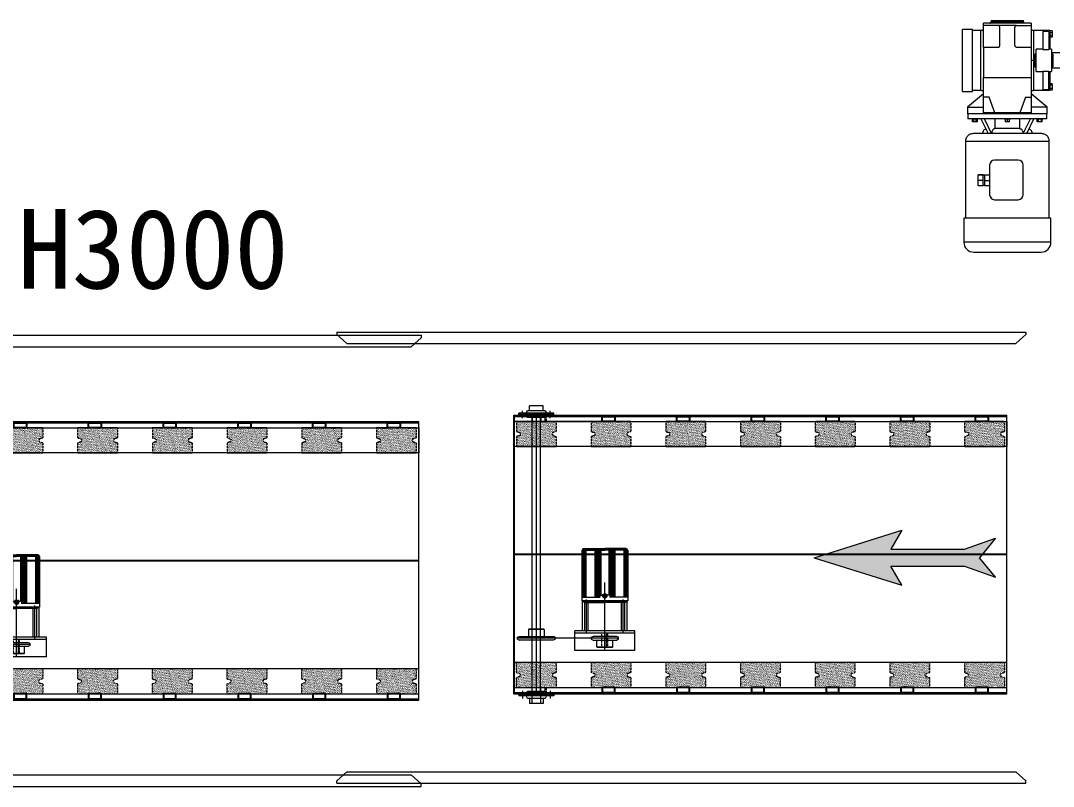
# Model space of a CAD drawing. Header units: millimetres. Extents: x 2676 to 14409, y -484 to 4878.
# Drawn here: x 11002 to 13076, y 3257 to 4795 of the extents above; entities that cross this region are included whole.
import ezdxf
from ezdxf.lldxf.tags import DXFTag

# ---------------------------------------------------------------- set-up
doc = ezdxf.new("R2010")
doc.units = ezdxf.units.MM
for name, pattern in [('DASHED', [0.75, 0.5, -0.25]), ('DASHED2', [0.375, 0.25, -0.125]), ('HIDDENX2', [0.75, 0.5, -0.25])]:
    doc.linetypes.add(name, pattern=pattern)
for name, color, linetype, lineweight in [('1', 1, 'Continuous', 20), ('2', 5, 'Continuous', 18), ('3', 3, 'HIDDENX2', 18), ('8', 35, 'Continuous', 5), ('c', 32, 'Continuous', 18), ('LL', 2, 'DASHED', 18), ('shebei', 7, 'Continuous', 15), ('空板返回层', 3, 'Continuous', 15), ('粗实线', 7, 'Continuous', 25)]:
    doc.layers.add(name, color=color, linetype=linetype, lineweight=lineweight)
doc.layers.add('l-wire-jj', color=2, linetype='Continuous')
doc.styles.get("Standard").update_dxf_attribs({"font": 'arial.ttf'})
tags = doc.linetypes.add('DIVIDE', pattern=[1.25, 0.5, -0.25, 0, -0.25, 0, -0.25]).pattern_tags.tags
tags[14:15] = [DXFTag(74, 4), DXFTag(75, 0), DXFTag(340, '0'), DXFTag(46, 1.0), DXFTag(50, 0.0), DXFTag(44, 0.0), DXFTag(45, 0.0)]
tags[12:13] = [DXFTag(74, 4), DXFTag(75, 0), DXFTag(340, '0'), DXFTag(46, 1.0), DXFTag(50, 0.0), DXFTag(44, 0.0), DXFTag(45, 0.0)]
tags[10:11] = [DXFTag(74, 4), DXFTag(75, 0), DXFTag(340, '0'), DXFTag(46, 1.0), DXFTag(50, 0.0), DXFTag(44, 0.0), DXFTag(45, 0.0)]
tags[8:9] = [DXFTag(74, 4), DXFTag(75, 0), DXFTag(340, '0'), DXFTag(46, 1.0), DXFTag(50, 0.0), DXFTag(44, 0.0), DXFTag(45, 0.0)]
tags[6:7] = [DXFTag(74, 4), DXFTag(75, 0), DXFTag(340, '0'), DXFTag(46, 1.0), DXFTag(50, 0.0), DXFTag(44, 0.0), DXFTag(45, 0.0)]
tags[4:5] = [DXFTag(74, 4), DXFTag(75, 0), DXFTag(340, '0'), DXFTag(46, 1.0), DXFTag(50, 0.0), DXFTag(44, 0.0), DXFTag(45, 0.0)]

# ---------------------------------------------------------------- blocks, each defined once
blk = doc.blocks.new('RTHRHY')
blk.add_hatch(color=1).paths.add_polyline_path([(88631, 110716.2), (88662.2, 110727.2), (88646.2, 110707.5), (88662.2, 110687.9), (88631, 110698.9), (88557.1, 110698.9), (88568.1, 110680), (88480.1, 110707.5), (88568.1, 110735.1), (88557.1, 110716.2)])
at = {"layer": '8', "color": 1, "linetype": 'Continuous'}
for p, q in [((88480.1, 110707.5, 74.1), (88568.1, 110735.1, 74.1)), ((88568.1, 110735.1, 74.1), (88557.1, 110716.2, 74.1)), ((88631, 110716.2, 74.1), (88662.2, 110727.2, 74.1)), ((88662.2, 110727.2, 74.1), (88646.2, 110707.5, 74.1)), ((88557.1, 110716.2, 74.1), (88631, 110716.2, 74.1)), ((88480.1, 110707.5, 74.1), (88568.1, 110680, 74.1)), ((88662.2, 110687.9, 74.1), (88646.2, 110707.5, 74.1)), ((88568.1, 110680, 74.1), (88557.1, 110698.9, 74.1)), ((88557.1, 110698.9, 74.1), (88631, 110698.9, 74.1)), ((88631, 110698.9, 74.1), (88662.2, 110687.9, 74.1))]:
    blk.add_line(p, q, dxfattribs=at)
blk = doc.blocks.new('gh')
h = blk.add_hatch()
h.set_pattern_fill('AR-SAND', color=4, scale=0.05, style=0)
edge = h.paths.add_edge_path(flags=0)
edge.add_arc((291448.5, 65869.2), 0.75, 270, 360)
edge.add_line((291449.2, 65869.2), (291449.2, 65887.8))
edge.add_arc((291448.5, 65887.8), 0.75, 0, 73.3008)
edge.add_line((291448.7, 65888.6), (291442.3, 65890.5))
edge.add_arc((291442.5, 65891.2), 0.75, 180, 253.3008, ccw=False)
edge.add_line((291441.7, 65891.2), (291441.7, 65895.6))
edge.add_arc((291442.5, 65895.6), 0.75, 106.6992, 180, ccw=False)
edge.add_line((291442.3, 65896.3), (291448.7, 65898.2))
edge.add_arc((291448.5, 65899), 0.75, 286.6992, 360)
edge.add_line((291449.2, 65899), (291449.2, 65917.7))
edge.add_arc((291448.5, 65917.7), 0.75, 0, 90)
edge.add_line((291448.5, 65918.4), (291409.2, 65918.4))
edge.add_line((291409.2, 65918.4), (291370, 65918.4))
edge.add_arc((291370, 65917.7), 0.75, 90, 180)
edge.add_line((291369.2, 65917.7), (291369.2, 65899))
edge.add_arc((291370, 65899), 0.75, 180, 253.3008)
edge.add_line((291369.8, 65898.2), (291376.2, 65896.3))
edge.add_arc((291376, 65895.6), 0.75, 0, 73.3008, ccw=False)
edge.add_line((291376.7, 65895.6), (291376.7, 65891.2))
edge.add_arc((291376, 65891.2), 0.75, 286.6992, 360, ccw=False)
edge.add_line((291376.2, 65890.5), (291369.8, 65888.6))
edge.add_arc((291370, 65887.8), 0.75, 106.6992, 180)
edge.add_line((291369.2, 65887.8), (291369.2, 65869.2))
edge.add_arc((291370, 65869.2), 0.75, 180, 270)
edge.add_line((291370, 65868.4), (291409.2, 65868.4))
edge.add_line((291409.2, 65868.4), (291448.5, 65868.4))
at = {"layer": '3', "lineweight": 0}
for p, q in [((291369.2, 65917.7), (291369.2, 65899)), ((291449.2, 65917.7), (291449.2, 65899)), ((291369.2, 65887.8), (291369.2, 65869.2)), ((291369.8, 65898.2), (291376.2, 65896.3)), ((291376.2, 65890.5), (291369.8, 65888.6)), ((291376.7, 65895.6), (291376.7, 65891.2)), ((291441.7, 65895.6), (291441.7, 65891.2)), ((291448.7, 65898.2), (291442.3, 65896.3)), ((291442.3, 65890.5), (291448.7, 65888.6)), ((291449.2, 65887.8), (291449.2, 65869.2))]:
    blk.add_line(p, q, dxfattribs=at)
for centre, start, end in [((291370, 65917.7), 90, 180), ((291448.5, 65917.7), 0, 90), ((291370, 65899), 180, 253.3008), ((291370, 65887.8), 106.6992, 180), ((291376, 65895.6), 0, 73.3008), ((291376, 65891.2), 286.6992, 360), ((291442.5, 65895.6), 106.6992, 180), ((291442.5, 65891.2), 180, 253.3008), ((291448.5, 65899), 286.6992, 360), ((291448.5, 65887.8), 0, 73.3008), ((291370, 65869.2), 180, 270), ((291448.5, 65869.2), 270, 0)]:
    blk.add_arc(centre, 0.75, start, end, dxfattribs=at)
at = {"layer": 'Defpoints', "color": 3, "linetype": 'DASHED', "lineweight": 0}
for p in [(291369.5, 65898.4), (291449, 65898.4)]:
    blk.add_point(p, dxfattribs=at)
at = {"layer": '粗实线', "lineweight": 0}
for p, q in [((291404.2, 65918.4), (291370, 65918.4)), ((291448.5, 65918.4), (291370, 65918.4)), ((291370, 65868.4), (291404.2, 65868.4)), ((291370, 65868.4), (291448.5, 65868.4))]:
    blk.add_line(p, q, dxfattribs=at)
blk = doc.blocks.new('erhgrth')
at = {"color": 1}
blk.add_line((23774.2, 98991.4, -468.3), (23774.2, 98001.4, -468.3), dxfattribs=at)
at = {"color": 1, "elevation": -888.1}
for points in [[(23497.2, 98953.9), (23507.2, 98953.9), (23507.2, 98928.5), (23497.2, 98928.5)], [(24051.2, 98953.9), (24041.2, 98953.9), (24041.2, 98928.5), (24051.2, 98928.5)], [(23497.2, 98803.9), (23507.2, 98803.9), (23507.2, 98778.5), (23497.2, 98778.5)], [(24051.2, 98803.9), (24041.2, 98803.9), (24041.2, 98778.5), (24051.2, 98778.5)], [(23497.2, 98653.9), (23507.2, 98653.9), (23507.2, 98628.5), (23497.2, 98628.5)], [(24051.2, 98653.9), (24041.2, 98653.9), (24041.2, 98628.5), (24051.2, 98628.5)], [(23497.2, 98503.9), (23507.2, 98503.9), (23507.2, 98478.5), (23497.2, 98478.5)], [(24051.2, 98503.9), (24041.2, 98503.9), (24041.2, 98478.5), (24051.2, 98478.5)], [(23497.2, 98353.9), (23507.2, 98353.9), (23507.2, 98328.5), (23497.2, 98328.5)], [(24051.2, 98353.9), (24041.2, 98353.9), (24041.2, 98328.5), (24051.2, 98328.5)], [(23497.2, 98203.9), (23507.2, 98203.9), (23507.2, 98178.5), (23497.2, 98178.5)], [(24051.2, 98203.9), (24041.2, 98203.9), (24041.2, 98178.5), (24051.2, 98178.5)]]:
    blk.add_lwpolyline(points, close=True, dxfattribs=at)
at = {"layer": '1', "lineweight": 0}
for p, q in [((23617.4, 98220.7, -888.1), (23684.2, 98220.7, -888.1)), ((23583.1, 98183.9, -888.1), (23625.4, 98183.9, -888.1)), ((23605.3, 98183.9, -888.1), (23718, 98183.9, -888.1)), ((23690.7, 98178.5, -888.1), (23690.7, 98189.2, -888.1)), ((23617.4, 98147.2, -888.1), (23684.2, 98147.2, -888.1)), ((23500.5, 98073.9, -888.1), (23485.3, 98073.9, -888.1)), ((24047.9, 98073.9, -888.1), (24063.1, 98073.9, -888.1)), ((23500.5, 98018.9, -888.1), (23485.3, 98018.9, -888.1)), ((24047.9, 98018.9, -888.1), (24063.1, 98018.9, -888.1))]:
    blk.add_line(p, q, dxfattribs=at)
at = {"layer": '2', "color": 3, "linetype": 'Continuous', "lineweight": 0}
for p, q in [((23494.2, 98001.4, -96.4), (23494.2, 98991.4, -1536.9)), ((24054.2, 98001.4, -96.4), (24054.2, 98991.4, -1536.9))]:
    blk.add_line(p, q, dxfattribs=at)
at = {"layer": '2', "lineweight": 0}
for p, q in [((23621.2, 98224.2, -888.1), (23681.2, 98224.2, -888.1)), ((23621.2, 98217.2, -888.1), (23681.2, 98217.2, -888.1)), ((23589.2, 98187.4, -888.1), (23614.2, 98187.4, -888.1)), ((23614.2, 98189.9, -888.1), (23614.2, 98187.4, -888.1)), ((23621.2, 98150.7, -888.1), (23681.2, 98150.7, -888.1)), ((23621.2, 98143.7, -888.1), (23681.2, 98143.7, -888.1))]:
    blk.add_line(p, q, dxfattribs=at)
at = {"layer": '2', "linetype": 'Continuous', "lineweight": 0}
for p, q in [((23494.2, 98081.4, -888.1), (23490.2, 98081.4, -888.1)), ((23490.2, 98081.4, -888.1), (23490.2, 98011.4, -888.1)), ((23492.2, 98081.4, -888.1), (23492.2, 98011.4, -888.1)), ((23497.2, 98067.4, -888.1), (23494.2, 98067.4, -888.1)), ((24054.2, 98081.4, -888.1), (24058.2, 98081.4, -888.1)), ((24056.2, 98081.4, -888.1), (24056.2, 98011.4, -888.1)), ((24058.2, 98081.4, -888.1), (24058.2, 98011.4, -888.1)), ((23485.2, 98059.9, -888.1), (23475.2, 98059.9, -888.1)), ((23475.2, 98059.9, -888.1), (23475.2, 98032.9, -888.1)), ((23485.2, 98064.4, -888.1), (23485.2, 98028.4, -888.1)), ((24063.2, 98064.4, -888.1), (24063.2, 98028.4, -888.1)), ((24063.2, 98059.9, -888.1), (24073.2, 98059.9, -888.1)), ((24073.2, 98059.9, -888.1), (24073.2, 98032.9, -888.1)), ((23485.2, 98032.9, -888.1), (23475.2, 98032.9, -888.1)), ((23497.2, 98025.4, -888.1), (23494.2, 98025.4, -888.1)), ((24063.2, 98032.9, -888.1), (24073.2, 98032.9, -888.1)), ((23494.2, 98011.4, -888.1), (23490.2, 98011.4, -888.1)), ((24054.2, 98011.4, -888.1), (24058.2, 98011.4, -888.1))]:
    blk.add_line(p, q, dxfattribs=at)
for centre, start, end in [((23491.4, 98056, -888.1), 96.9101, 126.6927), ((23492.9, 98056, -888.1), 53.3073, 83.0899), ((24055.4, 98056, -888.1), 96.9101, 126.6927), ((24056.9, 98056, -888.1), 53.3073, 83.0899), ((23491.4, 98036.8, -888.1), 233.3073, 263.0899), ((23492.9, 98036.8, -888.1), 276.9101, 306.6927), ((24055.4, 98036.8, -888.1), 233.3073, 263.0899), ((24056.9, 98036.8, -888.1), 276.9101, 306.6927)]:
    blk.add_arc(centre, 10.5, start, end, dxfattribs=at)
at = {"layer": '3', "lineweight": 0}
for p, q in [((23991.2, 98990, -600.2), (23991.2, 98985.2, -600.2)), ((24041.2, 98985.2, -600.2), (24041.2, 98990, -600.2)), ((23589.2, 98189.9, -888.1), (23616.2, 98189.9, -888.1)), ((23589.2, 98177.9, -888.1), (23616.2, 98177.9, -888.1)), ((23507.2, 98006.4, -888.1), (23507.2, 98001.6, -888.1)), ((23557.2, 98001.6, -888.1), (23557.2, 98006.4, -888.1))]:
    blk.add_line(p, q, dxfattribs=at)
at = {"layer": 'c', "color": 6, "linetype": 'DIVIDE', "lineweight": 0}
blk.add_line((23606.2, 98211.2, -888.1), (23606.2, 98008.7, -888.1), dxfattribs=at)
at = {"layer": 'c', "lineweight": 0}
blk.add_line((23494.2, 98046.4, -287.8), (24054.2, 98046.4, -287.8), dxfattribs=at)
at = {"layer": 'l-wire-jj', "color": 4}
blk.add_line((24054.2, 98001.4), (23494.2, 98001.4), dxfattribs=at)
at = {"layer": 'LL', "color": 4, "lineweight": 0}
for p, q in [((23497.2, 98066.9, -888.1), (23507.2, 98066.9, -888.1)), ((24041.2, 98066.9, -888.1), (24051.2, 98066.9, -888.1))]:
    blk.add_line(p, q, dxfattribs=at)
at = {"layer": '空板返回层', "ltscale": 0.5}
blk.add_line((23494.2, 98991.4, 106.8), (24054.2, 98991.4, -1043.4), dxfattribs=at)
at = {"layer": '粗实线', "lineweight": 0}
for p, q in [((23497.2, 98001.4, -96.4), (23497.2, 98991.4, -1536.9)), ((23507.2, 98001.4, -888.1), (23507.2, 98991.4, -888.1)), ((23557.2, 98991.4, -888.1), (23557.2, 98001.4, -888.1)), ((24041.2, 98991.4, -1392.8), (23991.2, 98991.4, -1392.8)), ((23991.2, 98991.4, -1392.8), (23991.2, 98001.4, -1392.8)), ((24041.2, 98001.4, -1392.8), (24041.2, 98991.4, -1392.8)), ((24051.2, 98001.4, -96.4), (24051.2, 98991.4, -1536.9)), ((23581.2, 98243.9, -888.1), (23621.2, 98243.9, -888.1)), ((23581.2, 98243.9, -888.1), (23581.2, 98123.9, -888.1)), ((23616.2, 98243.9, -888.1), (23616.2, 98123.9, -888.1)), ((23621.2, 98243.9, -888.1), (23621.2, 98123.9, -888.1)), ((23604, 98211.2, -888.1), (23602.5, 98207.7, -888.1)), ((23604, 98211.2, -888.1), (23608.3, 98211.2, -888.1)), ((23608.3, 98211.2, -888.1), (23609.8, 98207.7, -888.1)), ((23621.2, 98228.9, -888.1), (23621.2, 98138.9, -888.1)), ((23621.2, 98228.9, -888.1), (23680.2, 98228.9, -888.1)), ((23680.2, 98225.4, -888.1), (23678.2, 98225.4, -888.1)), ((23678.2, 98225.4, -888.1), (23678.2, 98183.9, -888.1)), ((23681.2, 98227.9, -888.1), (23680.2, 98228.9, -888.1)), ((23680.2, 98138.9, -888.1), (23680.2, 98228.9, -888.1)), ((23680.2, 98226.4, -888.1), (23681.2, 98226.4, -888.1)), ((23680.2, 98226.4, -888.1), (23680.2, 98183.9, -888.1)), ((23783.2, 98229.9, -888.1), (23681.2, 98229.9, -888.1)), ((23681.2, 98229.9, -888.1), (23681.2, 98183.9, -888.1)), ((23681.2, 98227.9, -888.1), (23681.2, 98139.9, -888.1)), ((23688.7, 98229.9, -888.1), (23688.7, 98193.9, -888.1)), ((23783.2, 98227.9, -888.1), (23688.7, 98227.9, -888.1)), ((23783.2, 98225.9, -888.1), (23688.7, 98225.9, -888.1)), ((23783.2, 98223.9, -888.1), (23688.7, 98223.9, -888.1)), ((23783.2, 98221.9, -888.1), (23688.7, 98221.9, -888.1)), ((23783.2, 98229.9, -888.1), (23783.2, 98183.9, -888.1)), ((23783.2, 98228.9, -888.1), (23784.2, 98228.9, -888.1)), ((23784.2, 98228.9, -888.1), (23784.2, 98183.9, -888.1)), ((23786.2, 98226.9, -888.1), (23786.2, 98183.9, -888.1)), ((23588.8, 98199.9, -888.1), (23602.5, 98199.9, -888.1)), ((23602.5, 98160.2, -888.1), (23602.5, 98207.7, -888.1)), ((23609.8, 98207.7, -888.1), (23609.8, 98160.2, -888.1)), ((23616.2, 98201.9, -888.1), (23616.2, 98165.9, -888.1)), ((23783.2, 98203.9, -888.1), (23688.7, 98203.9, -888.1)), ((23783.2, 98201.9, -888.1), (23688.7, 98201.9, -888.1)), ((23783.2, 98199.9, -888.1), (23688.7, 98199.9, -888.1)), ((23783.2, 98197.9, -888.1), (23688.7, 98197.9, -888.1)), ((23783.2, 98195.9, -888.1), (23688.7, 98195.9, -888.1)), ((23783.2, 98193.9, -888.1), (23688.7, 98193.9, -888.1)), ((23692.7, 98191.9, -888.1), (23692.7, 98189.1, -888.1)), ((23783.2, 98191.9, -888.1), (23692.7, 98191.9, -888.1)), ((23678.2, 98142.4, -888.1), (23678.2, 98183.9, -888.1)), ((23680.2, 98141.4, -888.1), (23680.2, 98183.9, -888.1)), ((23681.2, 98137.9, -888.1), (23681.2, 98183.9, -888.1)), ((23688.7, 98137.9, -888.1), (23688.7, 98173.9, -888.1)), ((23783.2, 98173.9, -888.1), (23688.7, 98173.9, -888.1)), ((23783.2, 98171.9, -888.1), (23688.7, 98171.9, -888.1)), ((23783.2, 98169.9, -888.1), (23688.7, 98169.9, -888.1)), ((23692.7, 98175.9, -888.1), (23692.7, 98178.7, -888.1)), ((23783.2, 98175.9, -888.1), (23692.7, 98175.9, -888.1)), ((23783.2, 98137.9, -888.1), (23783.2, 98183.9, -888.1)), ((23784.2, 98138.9, -888.1), (23784.2, 98183.9, -888.1)), ((23786.2, 98140.9, -888.1), (23786.2, 98183.9, -888.1)), ((23588.8, 98167.9, -888.1), (23602.5, 98167.9, -888.1)), ((23604, 98156.7, -888.1), (23602.5, 98160.2, -888.1)), ((23608.3, 98156.7, -888.1), (23604, 98156.7, -888.1)), ((23608.3, 98156.7, -888.1), (23609.8, 98160.2, -888.1)), ((23783.2, 98167.9, -888.1), (23688.7, 98167.9, -888.1)), ((23783.2, 98165.9, -888.1), (23688.7, 98165.9, -888.1)), ((23783.2, 98163.9, -888.1), (23688.7, 98163.9, -888.1)), ((24041.2, 98168.9, -888.1), (24041.2, 98001.4, -888.1)), ((24041.2, 98001.4, -888.1), (24041.2, 98168.9, -888.1)), ((23621.2, 98138.9, -888.1), (23680.2, 98138.9, -888.1)), ((23680.2, 98142.4, -888.1), (23678.2, 98142.4, -888.1)), ((23680.2, 98141.4, -888.1), (23681.2, 98141.4, -888.1)), ((23680.2, 98138.9, -888.1), (23681.2, 98139.9, -888.1)), ((23783.2, 98137.9, -888.1), (23681.2, 98137.9, -888.1)), ((23783.2, 98145.9, -888.1), (23688.7, 98145.9, -888.1)), ((23783.2, 98143.9, -888.1), (23688.7, 98143.9, -888.1)), ((23783.2, 98141.9, -888.1), (23688.7, 98141.9, -888.1)), ((23783.2, 98139.9, -888.1), (23688.7, 98139.9, -888.1)), ((23783.2, 98138.9, -888.1), (23784.2, 98138.9, -888.1)), ((23581.2, 98123.9, -888.1), (23621.2, 98123.9, -888.1)), ((23604, 98084, -888.1), (23602.5, 98080.5, -888.1)), ((23602.5, 98080.5, -888.1), (23602.5, 98012.4, -888.1)), ((23608.3, 98084, -888.1), (23604, 98084, -888.1)), ((23608.3, 98084, -888.1), (23609.8, 98080.5, -888.1)), ((23609.8, 98012.4, -888.1), (23609.8, 98080.5, -888.1)), ((24041.2, 98046.4, -888.1), (24041.2, 98085.7, -888.1)), ((24041.2, 98085.7, -888.1), (24041.2, 98046.4, -888.1)), ((24051.2, 98067.4, -888.1), (24054.2, 98067.4, -888.1)), ((23475.2, 98055.1, -888.1), (23507.2, 98055.1, -888.1)), ((23494.2, 98054.9, -287.8), (24054.2, 98054.9, -287.8)), ((23497.2, 98063.9, -888.1), (23507.2, 98063.9, -888.1)), ((23557.2, 98054.9, -888.1), (23602.5, 98054.9, -888.1)), ((23623.5, 98062.4, -888.1), (23609.8, 98062.4, -888.1)), ((23624.5, 98061.4, -888.1), (23623.5, 98062.4, -888.1)), ((23623.5, 98062.4, -888.1), (23623.5, 98030.4, -888.1)), ((23624.5, 98061.4, -888.1), (23624.5, 98031.4, -888.1)), ((24041.2, 98054.9, -888.1), (24041.2, 98063.9, -888.1)), ((24041.2, 98063.9, -888.1), (24051.2, 98063.9, -888.1)), ((24049.2, 98055.1, -888.1), (24041.2, 98055.1, -888.1)), ((24041.2, 98046.4, -888.1), (24041.2, 98007.2, -888.1)), ((24041.2, 98007.2, -888.1), (24041.2, 98046.4, -888.1)), ((23475.2, 98038.1, -888.1), (23507.2, 98038.1, -888.1)), ((23494.2, 98037.9, -287.8), (24054.2, 98037.9, -287.8)), ((23557.2, 98037.9, -888.1), (23602.5, 98037.9, -888.1)), ((23623.5, 98030.4, -888.1), (23609.8, 98030.4, -888.1)), ((23623.5, 98030.4, -888.1), (23624.5, 98031.4, -888.1)), ((24049.2, 98038.1, -888.1), (24041.2, 98038.1, -888.1)), ((24051.2, 98025.4, -888.1), (24054.2, 98025.4, -888.1)), ((23604, 98008.9, -888.1), (23602.5, 98012.4, -888.1)), ((23604, 98008.9, -888.1), (23608.3, 98008.9, -888.1)), ((23608.3, 98008.9, -888.1), (23609.8, 98012.4, -888.1))]:
    blk.add_line(p, q, dxfattribs=at)
at = {"layer": '粗实线', "linetype": 'Continuous', "lineweight": 0}
for p, q in [((23588.2, 98199.3, -888.1), (23588.8, 98199.9, -888.1)), ((23588.2, 98168.6, -888.1), (23588.2, 98199.3, -888.1)), ((23588.8, 98167.9, -888.1), (23588.8, 98199.9, -888.1)), ((23588.2, 98168.6, -888.1), (23588.8, 98167.9, -888.1))]:
    blk.add_line(p, q, dxfattribs=at)
at = {"layer": '粗实线', "color": 5, "linetype": 'DASHED2', "lineweight": 0}
for p, q in [((23494.2, 98081.4, -888.1), (23494.2, 98011.4, -888.1)), ((24054.2, 98081.4, -888.1), (24054.2, 98011.4, -888.1))]:
    blk.add_line(p, q, dxfattribs=at)
at = {"layer": '粗实线', "color": 5, "linetype": 'ByBlock', "lineweight": 0}
for p, q in [((23499.2, 98064.4, -888.1), (23499.2, 98028.4, -888.1)), ((24049.2, 98064.4, -888.1), (24049.2, 98028.4, -888.1))]:
    blk.add_line(p, q, dxfattribs=at)
at = {"layer": '粗实线', "lineweight": 0}
for radius in [4.04, 3]:
    blk.add_circle((23690.7, 98183.9, -888.1), radius, dxfattribs=at)
for centre, radius, start, end in [((23784.2, 98226.9, -888.1), 2, 0, 90), ((23689.7, 98183.9, -888.1), 6, 300, 60), ((23784.2, 98140.9, -888.1), 2, 270, 0)]:
    blk.add_arc(centre, radius, start, end, dxfattribs=at)
at = {"color": 4, "extrusion": (0, 0, -1), "rotation": 90}
for p in [(42361.2, -192463, 888.1), (41877.2, -192462.8, 888.1), (42361.2, -192613, 888.1), (41877.2, -192612.8, 888.1), (42361.2, -192763, 888.1), (41877.2, -192762.8, 888.1), (42361.2, -192913, 888.1), (41877.2, -192912.8, 888.1), (42361.2, -193063, 888.1), (41877.2, -193062.8, 888.1), (42361.2, -193213, 888.1), (41877.2, -193212.8, 888.1), (42361.2, -193363, 888.1), (41877.2, -193362.8, 888.1)]:
    blk.add_blockref('gh', p, dxfattribs=at)
blk = doc.blocks.new('erhryhtyj')
at = {"layer": '2', "color": 3, "linetype": 'Continuous', "lineweight": 0}
for p, q in [((23321.2, 97001.4, 984.2), (23321.2, 99001.4, 47.6)), ((23321.2, 99001.4, 47.6), (23326.2, 99001.4, 47.6)), ((23344.2, 98981.4, 47.6), (23326.2, 99001.4, 47.6)), ((24204.2, 98981.4, 47.6), (24222.2, 99001.4, 47.6)), ((24227.2, 99001.4, 47.6), (24222.2, 99001.4, 47.6)), ((24227.2, 97001.4, 984.2), (24227.2, 99001.4, 47.6)), ((23344.2, 97021.4, -240.3), (23344.2, 98981.4, 47.6)), ((24204.2, 97021.4, -240.3), (24204.2, 98981.4, 47.6)), ((23344.2, 97021.4, -240.3), (23326.2, 97001.4, -240.3)), ((24204.2, 97021.4, -240.3), (24222.2, 97001.4, -240.3)), ((23321.2, 97001.4, -240.3), (23326.2, 97001.4, -240.3)), ((24227.2, 97001.4, -240.3), (24222.2, 97001.4, -240.3))]:
    blk.add_line(p, q, dxfattribs=at)
at = {"color": 1}
blk.add_blockref('erhgrth', (0, 5), dxfattribs=at)
at = {"color": 1, "xscale": -1, "rotation": 180}
blk.add_blockref('erhgrth', (0, 195992.9, 1790.9), dxfattribs=at)

msp = doc.modelspace()

# ---------------------------------------------------------------- linework, layer by layer
at = {"color": 7, "linetype": 'Continuous', "lineweight": 15}
for p, q in [((12951.3, 4794.7, 2353.1), (12951.3, 4792.7, 2353.1)), ((12951.3, 4794.7, 2353.1), (13016.3, 4794.7, 2353.1)), ((12951.3, 4792.7, 2353.1), (13016.3, 4792.7, 2353.1)), ((13016.3, 4792.7, 2353.1), (13016.3, 4794.7, 2353.1)), ((12913.8, 4777.2, 2353.1), (12893.8, 4777.2, 2353.1)), ((12893.8, 4652.2, 2353.1), (12893.8, 4777.2, 2353.1)), ((12913.8, 4652.2, 2353.1), (12913.8, 4777.2, 2353.1)), ((12930.8, 4774.7, 2353.1), (12913.8, 4774.7, 2353.1)), ((13031.8, 4789.7, 2353.1), (12935.8, 4789.7, 2353.1)), ((12935.8, 4784.7, 2353.1), (12935.8, 4789.7, 2353.1)), ((12935.8, 4741.7, 2353.1), (12935.8, 4784.7, 2353.1)), ((12965.8, 4784.7, 2353.1), (12935.8, 4784.7, 2353.1)), ((13001.8, 4784.7, 2353.1), (12965.8, 4784.7, 2353.1)), ((12968.8, 4744.7, 2353.1), (12968.8, 4781.7, 2353.1)), ((12998.8, 4744.7, 2353.1), (12998.8, 4781.7, 2353.1)), ((13001.8, 4784.7, 2353.1), (13031.8, 4784.7, 2353.1)), ((13031.8, 4789.7, 2353.1), (13031.8, 4784.7, 2353.1)), ((13031.8, 4784.7, 2353.1), (13031.8, 4741.7, 2353.1)), ((13068.8, 4774.7, 2353.1), (13036.8, 4774.7, 2353.1)), ((13066.8, 4773, 2353.1), (13054.8, 4773, 2353.1)), ((13054.8, 4773, 2353.1), (13054.8, 4736.5, 2353.1)), ((13066.8, 4773, 2353.1), (13066.8, 4736.5, 2353.1)), ((13068.8, 4774.7, 2353.1), (13068.8, 4737.2, 2353.1)), ((13073.8, 4774, 2353.1), (13068.8, 4774, 2353.1)), ((13068.8, 4770.8, 2353.1), (13073.8, 4770.8, 2353.1)), ((13073.8, 4774, 2353.1), (13073.8, 4770.8, 2353.1)), ((13073.8, 4770.8, 2353.1), (13073.8, 4764.5, 2353.1)), ((13073.8, 4764.5, 2353.1), (13068.8, 4764.5, 2353.1)), ((13073.8, 4761.3, 2353.1), (13068.8, 4761.3, 2353.1)), ((13073.8, 4764.5, 2353.1), (13073.8, 4761.3, 2353.1)), ((12935.8, 4741.7, 2353.1), (12965.8, 4741.7, 2353.1)), ((12935.8, 4741.7, 2353.1), (12935.8, 4680.7, 2353.1)), ((13001.8, 4741.7, 2353.1), (13031.8, 4741.7, 2353.1)), ((13031.8, 4741.7, 2353.1), (13031.8, 4680.7, 2353.1)), ((13054.8, 4737.2, 2353.1), (13041.3, 4737.2, 2353.1)), ((13041.3, 4714.7, 2353.1), (13041.3, 4737.2, 2353.1)), ((13054.8, 4736.5, 2353.1), (13066.8, 4736.5, 2353.1)), ((13072.3, 4737.2, 2353.1), (13066.8, 4737.2, 2353.1)), ((13072.3, 4737.2, 2353.1), (13072.3, 4714.7, 2353.1)), ((13089.3, 4729.7, 2353.1), (13072.3, 4729.7, 2353.1)), ((13041.3, 4727.2, 2353.1), (13038.8, 4727.2, 2353.1)), ((13038.8, 4702.2, 2353.1), (13038.8, 4727.2, 2353.1)), ((13041.3, 4692.2, 2353.1), (13041.3, 4714.7, 2353.1)), ((13074.8, 4727.2, 2353.1), (13072.3, 4727.2, 2353.1)), ((13072.3, 4714.7, 2353.1), (13072.3, 4692.2, 2353.1)), ((13074.8, 4727.2, 2353.1), (13074.8, 4702.2, 2353.1)), ((13038.8, 4702.2, 2353.1), (13041.3, 4702.2, 2353.1)), ((13041.3, 4692.2, 2353.1), (13054.8, 4692.2, 2353.1)), ((13066.8, 4692.8, 2353.1), (13054.8, 4692.8, 2353.1)), ((13054.8, 4692.8, 2353.1), (13054.8, 4656.3, 2353.1)), ((13066.8, 4656.3, 2353.1), (13066.8, 4692.8, 2353.1)), ((13066.8, 4692.2, 2353.1), (13072.3, 4692.2, 2353.1)), ((13068.8, 4692.2, 2353.1), (13068.8, 4654.7, 2353.1)), ((13072.3, 4702.2, 2353.1), (13074.8, 4702.2, 2353.1)), ((13072.3, 4699.7, 2353.1), (13089.3, 4699.7, 2353.1)), ((12935.8, 4640.7, 2353.1), (12935.8, 4680.7, 2353.1)), ((12935.8, 4680.7, 2353.1), (13031.8, 4680.7, 2353.1)), ((13031.8, 4680.7, 2353.1), (13031.8, 4640.7, 2353.1)), ((13073.8, 4668, 2353.1), (13068.8, 4668, 2353.1)), ((13073.8, 4668, 2353.1), (13073.8, 4664.8, 2353.1)), ((12893.8, 4652.2, 2353.1), (12913.8, 4652.2, 2353.1)), ((12935.8, 4647.5, 2353.1), (12903.8, 4620.7, 2353.1)), ((12913.8, 4654.7, 2353.1), (12930.8, 4654.7, 2353.1)), ((13063.8, 4620.7, 2353.1), (13031.8, 4647.5, 2353.1)), ((13036.8, 4654.7, 2353.1), (13068.8, 4654.7, 2353.1)), ((13054.8, 4656.3, 2353.1), (13066.8, 4656.3, 2353.1)), ((13073.8, 4664.8, 2353.1), (13068.8, 4664.8, 2353.1)), ((13073.8, 4658.5, 2353.1), (13068.8, 4658.5, 2353.1)), ((13073.8, 4655.3, 2353.1), (13068.8, 4655.3, 2353.1)), ((13073.8, 4664.8, 2353.1), (13073.8, 4658.5, 2353.1)), ((13073.8, 4658.5, 2353.1), (13073.8, 4655.3, 2353.1)), ((12947.5, 4640.7, 2353.1), (12935.8, 4640.7, 2353.1)), ((12935.8, 4609.7, 2353.1), (12935.8, 4640.7, 2353.1)), ((12958.8, 4609.7, 2353.1), (12947.5, 4640.7, 2353.1)), ((13020.1, 4640.7, 2353.1), (13008.8, 4609.7, 2353.1)), ((13020.1, 4640.7, 2353.1), (13031.8, 4640.7, 2353.1)), ((13031.8, 4640.7, 2353.1), (13031.8, 4609.7, 2353.1)), ((12903.8, 4620.7, 2353.1), (12903.8, 4607.7, 2353.1)), ((12903.8, 4620.7, 2353.1), (12935.8, 4620.7, 2353.1)), ((13063.8, 4607.7, 2353.1), (12903.8, 4607.7, 2353.1)), ((12904.3, 4607.7, 2353.1), (12904.3, 4597.7, 2353.1)), ((12958.8, 4609.7, 2353.1), (12935.8, 4609.7, 2353.1)), ((13008.8, 4609.7, 2353.1), (12958.8, 4609.7, 2353.1)), ((13031.8, 4609.7, 2353.1), (13008.8, 4609.7, 2353.1)), ((13063.8, 4620.7, 2353.1), (13031.8, 4620.7, 2353.1)), ((13063.3, 4597.7, 2353.1), (13063.3, 4607.7, 2353.1)), ((13063.8, 4607.7, 2353.1), (13063.8, 4620.7, 2353.1)), ((12983.8, 4597.7, 2353.1), (12904.3, 4597.7, 2353.1)), ((12912.8, 4597.7, 2353.1), (12912.8, 4596.7, 2353.1)), ((12918.8, 4596.7, 2353.1), (12912.8, 4596.7, 2353.1)), ((12913.8, 4591.7, 2353.1), (12913.8, 4596.7, 2353.1)), ((12916.3, 4591.7, 2353.1), (12913.8, 4591.7, 2353.1)), ((12916.3, 4591.7, 2353.1), (12916.3, 4596.7, 2353.1)), ((12921.4, 4591.7, 2353.1), (12916.3, 4591.7, 2353.1)), ((12924.8, 4596.7, 2353.1), (12918.8, 4596.7, 2353.1)), ((12921.4, 4591.7, 2353.1), (12921.4, 4596.7, 2353.1)), ((12923.9, 4591.7, 2353.1), (12921.4, 4591.7, 2353.1)), ((12923.9, 4591.7, 2353.1), (12923.9, 4596.7, 2353.1)), ((12924.8, 4596.7, 2353.1), (12924.8, 4597.7, 2353.1)), ((12930.6, 4597.7, 2353.1), (12944.9, 4567.7, 2353.1)), ((12952, 4567.7, 2353.1), (12937.7, 4597.7, 2353.1)), ((12959.3, 4577.7, 2353.1), (12959.3, 4597.7, 2353.1)), ((12977.8, 4597.7, 2353.1), (12977.8, 4596.7, 2353.1)), ((12983.8, 4596.7, 2353.1), (12977.8, 4596.7, 2353.1)), ((12979.4, 4596.7, 2353.1), (12979.4, 4591.7, 2353.1)), ((12983.8, 4591.7, 2353.1), (12979.4, 4591.7, 2353.1)), ((13063.3, 4597.7, 2353.1), (12983.8, 4597.7, 2353.1)), ((12989.8, 4596.7, 2353.1), (12983.8, 4596.7, 2353.1)), ((12983.8, 4591.7, 2353.1), (12983.8, 4596.7, 2353.1)), ((12988.2, 4591.7, 2353.1), (12983.8, 4591.7, 2353.1)), ((12988.2, 4591.7, 2353.1), (12988.2, 4596.7, 2353.1)), ((12989.8, 4596.7, 2353.1), (12989.8, 4597.7, 2353.1)), ((13008.4, 4597.7, 2353.1), (13008.4, 4577.7, 2353.1)), ((13015.6, 4567.7, 2353.1), (13030, 4597.7, 2353.1)), ((13022.7, 4567.7, 2353.1), (13037.1, 4597.7, 2353.1)), ((13042.8, 4597.7, 2353.1), (13042.8, 4596.7, 2353.1)), ((13048.8, 4596.7, 2353.1), (13042.8, 4596.7, 2353.1)), ((13043.8, 4591.7, 2353.1), (13043.8, 4596.7, 2353.1)), ((13046.3, 4591.7, 2353.1), (13043.8, 4591.7, 2353.1)), ((13046.3, 4591.7, 2353.1), (13046.3, 4596.7, 2353.1)), ((13051.4, 4591.7, 2353.1), (13046.3, 4591.7, 2353.1)), ((13054.8, 4596.7, 2353.1), (13048.8, 4596.7, 2353.1)), ((13051.4, 4596.7, 2353.1), (13051.4, 4591.7, 2353.1)), ((13053.9, 4591.7, 2353.1), (13051.4, 4591.7, 2353.1)), ((13053.9, 4591.7, 2353.1), (13053.9, 4596.7, 2353.1)), ((13054.8, 4596.7, 2353.1), (13054.8, 4597.7, 2353.1)), ((13008.4, 4577.7, 2353.1), (12959.3, 4577.7, 2353.1)), ((12899.8, 4552.7, 2353.1), (12899.8, 4397.7, 2353.1)), ((12899.8, 4552.7, 2353.1), (13067.8, 4552.7, 2353.1)), ((13067.8, 4397.7, 2353.1), (13067.8, 4552.7, 2353.1)), ((12948.1, 4504.6, 2353.1), (12948.1, 4445, 2353.1)), ((13005.5, 4514.6, 2353.1), (12958.1, 4514.6, 2353.1)), ((13015.5, 4445, 2353.1), (13015.5, 4504.6, 2353.1)), ((12935.1, 4485.2, 2353.1), (12925.1, 4485.2, 2353.1)), ((12925.1, 4485, 2353.1), (12925.1, 4485.2, 2353.1)), ((12925.1, 4473.9, 2353.1), (12925.1, 4485, 2353.1)), ((12925.1, 4485, 2353.1), (12935.1, 4485, 2353.1)), ((12935.1, 4485, 2353.1), (12935.1, 4485.2, 2353.1)), ((12935.1, 4473.9, 2353.1), (12935.1, 4485, 2353.1)), ((12938.1, 4484, 2353.1), (12935.1, 4484, 2353.1)), ((12938.1, 4485, 2353.1), (12948.1, 4485, 2353.1)), ((12938.1, 4485, 2353.1), (12938.1, 4473.9, 2353.1)), ((12925.1, 4463, 2353.1), (12925.1, 4473.9, 2353.1)), ((12935.1, 4473.9, 2353.1), (12925.1, 4473.9, 2353.1)), ((12935.1, 4463, 2353.1), (12925.1, 4463, 2353.1)), ((12935.1, 4463, 2353.1), (12935.1, 4473.9, 2353.1)), ((12935.1, 4464.2, 2353.1), (12938.1, 4464.2, 2353.1)), ((12938.1, 4473.9, 2353.1), (12948.1, 4473.9, 2353.1)), ((12938.1, 4473.9, 2353.1), (12938.1, 4462.9, 2353.1)), ((12948.1, 4462.9, 2353.1), (12938.1, 4462.9, 2353.1)), ((12958.1, 4435, 2353.1), (13005.5, 4435, 2353.1)), ((12896.3, 4397.7, 2353.1), (12896.3, 4349.7, 2353.1)), ((13071.3, 4397.7, 2353.1), (12896.3, 4397.7, 2353.1)), ((13071.3, 4349.7, 2353.1), (13071.3, 4397.7, 2353.1)), ((12916.3, 4329.7, 2353.1), (13051.3, 4329.7, 2353.1))]:
    msp.add_line(p, q, dxfattribs=at)
at = {"color": 8, "linetype": 'Continuous', "lineweight": 15}
for p, q in [((12930.8, 4654.7, 2353.1), (12930.8, 4774.7, 2353.1)), ((13036.8, 4714.7, 2353.1), (13036.8, 4774.7, 2353.1)), ((13036.8, 4654.7, 2353.1), (13036.8, 4714.7, 2353.1)), ((13071.3, 4349.7, 2353.1), (12896.3, 4349.7, 2353.1))]:
    msp.add_line(p, q, dxfattribs=at)
at = {"color": 7, "linetype": 'Continuous', "lineweight": 15}
for centre, radius, start, end in [((12965.8, 4781.7, 2353.1), 3, 0, 90), ((13001.8, 4781.7, 2353.1), 3, 90, 180), ((12965.8, 4744.7, 2353.1), 3, 270, 0), ((13001.8, 4744.7, 2353.1), 3, 180, 270), ((12958.1, 4504.6, 2353.1), 10, 90, 180), ((13005.5, 4504.6, 2353.1), 10, 0, 90), ((12958.1, 4445, 2353.1), 10, 180, 270), ((13005.5, 4445, 2353.1), 10, 270, 0), ((12916.3, 4349.7, 2353.1), 20, 180, 270), ((13051.3, 4349.7, 2353.1), 20, 270, 0)]:
    msp.add_arc(centre, radius, start, end, dxfattribs=at)
for points, knots in [([(12948.3, 4789.7, 2353.1), (12948.8, 4789.7, 2353.1), (12949.6, 4789.8, 2353.1), (12950.6, 4790.6, 2353.1), (12951.2, 4791.6, 2353.1), (12951.3, 4792.3, 2353.1), (12951.3, 4792.7, 2353.1)], [0, 0, 0, 0, 0.270264, 0.562434, 0.789745, 1, 1, 1, 1]), ([(13019.3, 4789.7, 2353.1), (13018.9, 4789.7, 2353.1), (13018, 4789.8, 2353.1), (13017, 4790.6, 2353.1), (13016.4, 4791.6, 2353.1), (13016.4, 4792.3, 2353.1), (13016.3, 4792.7, 2353.1)], [0, 0, 0, 0, 0.270264, 0.562432, 0.789744, 1, 1, 1, 1]), ([(12935.7, 4776.1, 2353.1), (12935.7, 4776.1, 2353.1), (12935.6, 4776.2, 2353.1), (12934.8, 4775.6, 2353.1), (12933.1, 4774.8, 2353.1), (12931.6, 4774.7, 2353.1), (12930.8, 4774.7, 2353.1)], [0, 0, 0, 0, 0.12366, 0.409237, 0.702151, 1, 1, 1, 1]), ([(13036.8, 4774.7, 2353.1), (13036.1, 4774.7, 2353.1), (13034.6, 4774.8, 2353.1), (13032.8, 4775.6, 2353.1), (13032, 4776.3, 2353.1), (13032, 4776.2, 2353.1), (13031.9, 4776.2, 2353.1)], [0, 0, 0, 0, 0.2879101, 0.573591, 0.8545505, 1, 1, 1, 1]), ([(13036.8, 4714.7, 2353.1), (13036.1, 4714.7, 2353.1), (13034.6, 4714.7, 2353.1), (13033, 4714.7, 2353.1), (13032, 4714.7, 2353.1), (13031.9, 4714.7, 2353.1), (13031.8, 4714.7, 2353.1)], [0, 0, 0, 0, 0.2702594, 0.5624285, 0.7897358, 1, 1, 1, 1]), ([(12930.8, 4654.7, 2353.1), (12931.6, 4654.6, 2353.1), (12933.1, 4654.5, 2353.1), (12934.8, 4653.8, 2353.1), (12935.6, 4653.2, 2353.1), (12935.7, 4653.3, 2353.1), (12935.7, 4653.3, 2353.1)], [0, 0, 0, 0, 0.297843, 0.590752, 0.876327, 1, 1, 1, 1]), ([(13031.9, 4653.1, 2353.1), (13032, 4653.1, 2353.1), (13032, 4653.1, 2353.1), (13032.8, 4653.7, 2353.1), (13034.6, 4654.5, 2353.1), (13036.1, 4654.6, 2353.1), (13036.8, 4654.7, 2353.1)], [0, 0, 0, 0, 0.1454383, 0.4263999, 0.7120835, 1, 1, 1, 1]), ([(12914.8, 4567.7, 2353.1), (12913.8, 4567.6, 2353.1), (12911.7, 4567.5, 2353.1), (12908.6, 4566.4, 2353.1), (12905.6, 4564.7, 2353.1), (12903.1, 4562.2, 2353.1), (12901.2, 4559.2, 2353.1), (12900, 4556, 2353.1), (12899.9, 4553.7, 2353.1), (12899.8, 4552.7, 2353.1)], [0, 0, 0, 0, 0.131015, 0.270528, 0.415794, 0.563271, 0.715889, 0.86254, 1, 1, 1, 1]), ([(13052.8, 4567.7, 2353.1), (13052.8, 4567.7, 2353.1), (13052.7, 4567.7, 2353.1), (13051.8, 4567.7, 2353.1), (13050.1, 4567.7, 2353.1), (13047.6, 4567.7, 2353.1), (13043.9, 4567.7, 2353.1), (13039.5, 4567.7, 2353.1), (13034.5, 4567.7, 2353.1), (13029.2, 4567.7, 2353.1), (13023.1, 4567.7, 2353.1), (13016.3, 4567.7, 2353.1), (13008.8, 4567.7, 2353.1), (13000.8, 4567.7, 2353.1), (12992.4, 4567.7, 2353.1), (12983.8, 4567.7, 2353.1), (12975.2, 4567.7, 2353.1), (12966.8, 4567.7, 2353.1), (12958.8, 4567.7, 2353.1), (12951.4, 4567.7, 2353.1), (12944.5, 4567.7, 2353.1), (12938.4, 4567.7, 2353.1), (12933.1, 4567.7, 2353.1), (12928.6, 4567.7, 2353.1), (12924.8, 4567.7, 2353.1), (12921.8, 4567.7, 2353.1), (12919.4, 4567.7, 2353.1), (12917.4, 4567.7, 2353.1), (12915.9, 4567.7, 2353.1), (12915, 4567.7, 2353.1), (12914.9, 4567.7, 2353.1), (12914.8, 4567.7, 2353.1)], [0, 0, 0, 0, 0.028253, 0.057885, 0.090347, 0.125857, 0.164005, 0.204834, 0.237455, 0.271604, 0.307182, 0.344045, 0.382004, 0.420829, 0.460253, 0.499985, 0.539717, 0.579141, 0.617966, 0.655925, 0.692788, 0.728365, 0.762515, 0.795136, 0.826169, 0.855592, 0.88341, 0.909653, 0.942117, 0.971748, 1, 1, 1, 1]), ([(12940.5, 4577, 2353.1), (12939.8, 4576.7, 2353.1), (12938.1, 4576.1, 2353.1), (12935.9, 4574, 2353.1), (12934.2, 4571.1, 2353.1), (12933.9, 4568.8, 2353.1), (12933.8, 4567.7, 2353.1)], [0, 0, 0, 0, 0.188382, 0.440263, 0.731035, 1, 1, 1, 1]), ([(12959.3, 4577.7, 2353.1), (12958.5, 4577.6, 2353.1), (12956.9, 4577.3, 2353.1), (12954.7, 4575.6, 2353.1), (12953.1, 4573, 2353.1), (12952.3, 4570.2, 2353.1), (12952.2, 4568.4, 2353.1), (12952.2, 4567.7, 2353.1)], [0, 0, 0, 0, 0.216503, 0.433046, 0.648601, 0.862858, 1, 1, 1, 1]), ([(13008.4, 4577.7, 2353.1), (13009.2, 4577.6, 2353.1), (13010.8, 4577.3, 2353.1), (13012.9, 4575.6, 2353.1), (13014.5, 4573, 2353.1), (13015.4, 4570.2, 2353.1), (13015.4, 4568.4, 2353.1), (13015.5, 4567.7, 2353.1)], [0, 0, 0, 0, 0.216503, 0.433047, 0.648602, 0.862858, 1, 1, 1, 1]), ([(13033.8, 4567.7, 2353.1), (13033.8, 4568.3, 2353.1), (13033.7, 4569.5, 2353.1), (13033.2, 4571.4, 2353.1), (13032.2, 4573.2, 2353.1), (13031, 4574.8, 2353.1), (13029.3, 4576.1, 2353.1), (13028.1, 4576.8, 2353.1), (13027.3, 4577, 2353.1), (13027.2, 4577, 2353.1)], [0, 0, 0, 0, 0.149395, 0.307743, 0.472669, 0.641101, 0.809527, 0.974453, 1, 1, 1, 1]), ([(13067.8, 4552.7, 2353.1), (13067.8, 4553.7, 2353.1), (13067.6, 4555.8, 2353.1), (13066.6, 4558.9, 2353.1), (13064.8, 4561.9, 2353.1), (13062.4, 4564.4, 2353.1), (13059.4, 4566.3, 2353.1), (13056.1, 4567.5, 2353.1), (13053.9, 4567.6, 2353.1), (13052.8, 4567.7, 2353.1)], [0, 0, 0, 0, 0.131015, 0.270528, 0.415794, 0.56327, 0.715888, 0.86254, 1, 1, 1, 1])]:
    msp.add_open_spline(points, degree=3, knots=knots, dxfattribs=at)
at = {"layer": '2', "color": 3, "linetype": 'Continuous', "lineweight": 0}
for p, q in [((11637.5, 4168.9, -197.4), (13020.9, 4168.9, -333.4)), ((11637.5, 4168.9, -1421.8), (11637.5, 4163.9, -1421.8)), ((13020.9, 4168.9, -333.4), (13020.9, 4163.9, -333.4)), ((11657.5, 4145.9, -1421.8), (11637.5, 4163.9, -1421.8)), ((13000.9, 4145.9, -333.4), (13020.9, 4163.9, -333.4)), ((11657.5, 4145.9, -1421.8), (13000.9, 4145.9, -333.4)), ((11657.5, 3285.9, -1421.8), (11637.5, 3267.9, -1421.8)), ((11657.5, 3285.9, -1421.8), (13000.9, 3285.9, -333.4)), ((13000.9, 3285.9, -333.4), (13020.9, 3267.9, -333.4)), ((11637.5, 3262.9, -1421.8), (11637.5, 3267.9, -1421.8)), ((11637.5, 3262.9, -197.4), (13020.9, 3262.9, -333.4)), ((13020.9, 3262.9, -333.4), (13020.9, 3267.9, -333.4))]:
    msp.add_line(p, q, dxfattribs=at)

# ---------------------------------------------------------------- block references
at = {"color": 1, "xscale": -1, "rotation": 270}
msp.add_blockref('erhryhtyj', (-87194.6, -20064.6, -1469.4), dxfattribs=at)
at = {"color": 1, "extrusion": (0, 0, -1), "zscale": -1, "rotation": 90}
msp.add_blockref('erhgrth', (86008.5, -20052, -219.5), dxfattribs=at)
at = {"color": 1, "xscale": 2, "yscale": 2, "zscale": 2}
msp.add_blockref('RTHRHY', (-164364.5, -217699.2, -397), dxfattribs=at)

# ---------------------------------------------------------------- texts
at = {"layer": 'shebei', "color": 3, "insert": (11540.4, 4253.8, 1709.6), "char_height": 160, "width": 1840.075, "attachment_point": 9}
msp.add_mtext('{\\fSimSun|b0|i0|c134|p116;\\C1;H3000}', dxfattribs=at)

doc.saveas('drawing.dxf')
